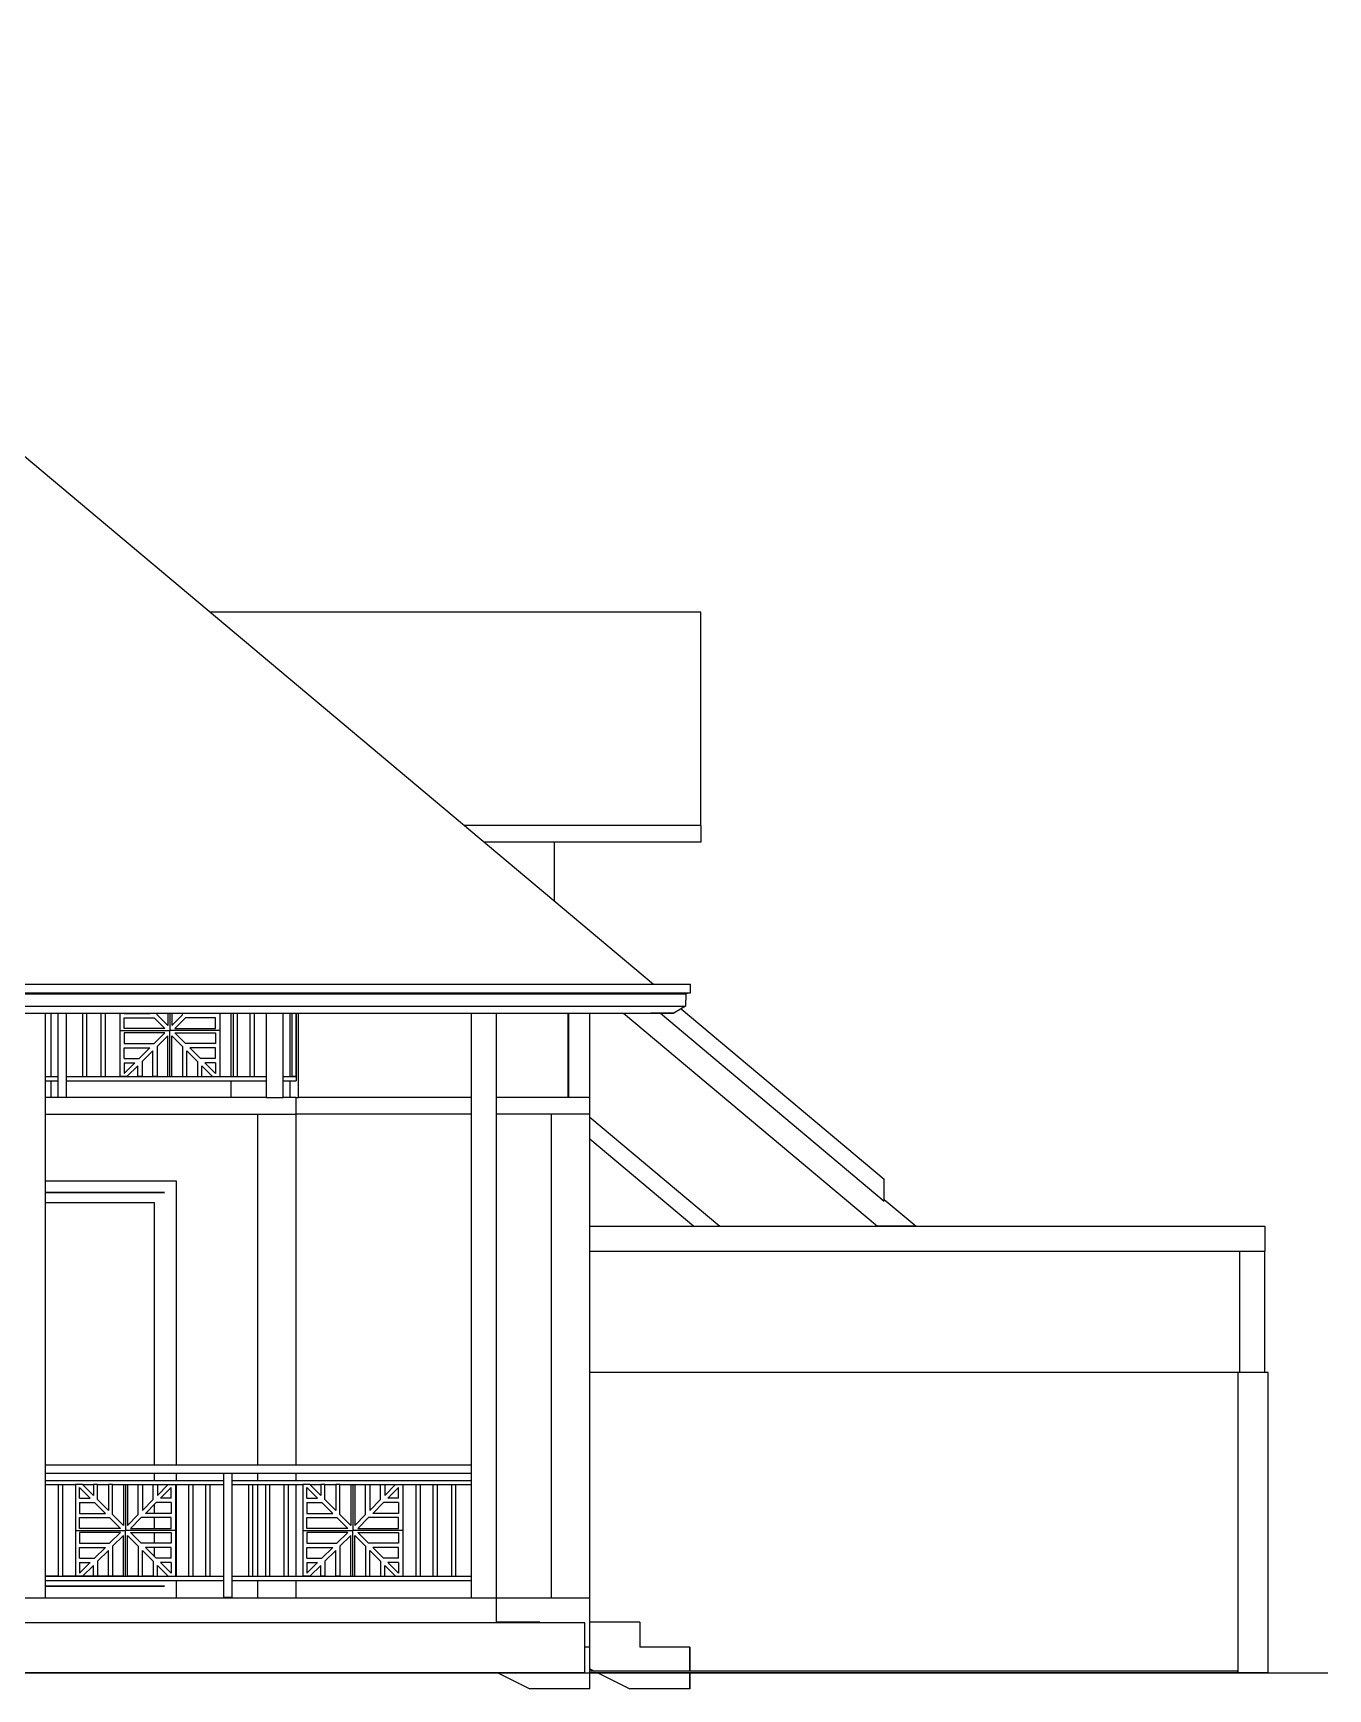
# Model space of a CAD drawing. Header units: metres. Extents: x 24 to 483, y -349 to -148.
# Drawn here: x 327.9 to 483.2, y -348.7 to -150.2 of the extents above; entities that cross this region are included whole.
import ezdxf

# ---------------------------------------------------------------- set-up
doc = ezdxf.new("R2010")
doc.units = ezdxf.units.M

msp = doc.modelspace()

# ---------------------------------------------------------------- linework, layer by layer
for p, q in [((266.369, -150.17), (402.282, -264.214)), ((407.972, -219.578), (349.087, -219.578)), ((407.972, -245.174), (407.972, -219.578)), ((407.972, -245.174), (379.591, -245.174)), ((407.972, -245.174), (407.972, -247.174)), ((407.972, -247.174), (381.974, -247.174)), ((390.407, -254.249), (390.407, -247.174)), ((394.643, -257.774), (394.607, -257.774)), ((394.643, -257.804), (394.643, -257.774)), ((283.516, -264.214), (406.708, -264.214)), ((283.516, -265.239), (406.708, -265.239)), ((283.516, -265.377), (406.142, -265.377)), ((406.142, -265.377), (406.134, -266.838)), ((406.708, -265.239), (406.142, -265.377)), ((406.142, -265.377), (406.142, -265.377)), ((406.708, -264.214), (406.708, -264.214)), ((406.708, -265.239), (406.708, -264.214)), ((406.708, -264.214), (406.708, -264.214)), ((283.516, -266.838), (406.134, -266.838)), ((283.516, -267.678), (404.727, -267.678)), ((283.516, -267.688), (401.971, -267.688)), ((329.378, -337.774), (329.378, -267.688)), ((330.043, -275.274), (330.043, -267.688)), ((330.043, -275.274), (330.043, -267.688)), ((330.872, -277.774), (330.872, -267.688)), ((331.872, -277.774), (331.872, -267.688)), ((333.833, -275.274), (333.833, -267.688)), ((334.333, -275.274), (334.333, -267.688)), ((336.058, -275.274), (336.058, -267.688)), ((336.558, -275.274), (336.558, -267.688)), ((338.274, -267.688), (338.274, -269.774)), ((338.78, -267.688), (338.78, -267.728)), ((338.78, -267.728), (341.877, -267.728)), ((341.838, -267.688), (341.877, -267.728)), ((341.877, -267.728), (341.877, -267.728)), ((341.877, -267.728), (341.877, -267.728)), ((341.877, -267.728), (341.877, -267.728)), ((342.741, -267.876), (342.741, -267.688)), ((344.037, -269.171), (342.741, -267.876)), ((344.037, -267.688), (344.037, -269.171)), ((344.274, -267.688), (344.274, -269.774)), ((344.511, -267.688), (344.511, -269.171)), ((344.511, -269.171), (345.806, -267.876)), ((345.806, -267.876), (345.806, -267.688)), ((345.806, -267.876), (345.806, -267.876)), ((346.71, -267.688), (346.67, -267.728)), ((349.768, -267.728), (346.67, -267.728)), ((349.768, -267.688), (349.768, -267.728)), ((349.768, -267.728), (349.768, -267.728)), ((350.274, -267.688), (350.274, -269.774)), ((351.628, -275.274), (351.628, -267.688)), ((351.894, -275.274), (351.894, -267.688)), ((352.394, -275.274), (352.394, -267.688)), ((353.927, -275.274), (353.927, -267.688)), ((354.427, -275.274), (354.427, -267.688)), ((355.875, -277.774), (355.875, -267.688)), ((357.875, -277.774), (357.875, -267.688)), ((358.693, -275.274), (358.693, -267.688)), ((358.943, -275.274), (358.943, -267.688)), ((359.443, -275.274), (359.443, -267.688)), ((359.443, -267.688), (359.443, -269.774)), ((359.693, -277.774), (359.693, -267.688)), ((380.443, -337.774), (380.443, -267.688)), ((383.443, -337.774), (383.443, -267.688)), ((392.043, -277.774), (392.043, -267.688)), ((392.117, -277.774), (392.117, -267.688)), ((394.643, -277.774), (394.643, -267.688)), ((398.697, -267.688), (429.138, -293.231)), ((404.727, -267.678), (401.971, -267.688)), ((401.971, -267.688), (401.971, -267.688)), ((403.113, -267.684), (429.958, -290.21)), ((406.134, -266.838), (404.727, -267.678)), ((405.598, -267.158), (429.958, -287.599)), ((338.274, -269.774), (338.274, -275.274)), ((338.274, -269.774), (344.274, -269.774)), ((338.78, -269.528), (338.78, -268.233)), ((338.78, -268.233), (342.383, -268.233)), ((338.78, -269.528), (338.78, -269.528)), ((343.679, -269.528), (338.78, -269.528)), ((343.679, -269.528), (342.383, -268.233)), ((342.383, -268.233), (342.383, -268.233)), ((343.679, -269.528), (343.679, -269.528)), ((343.679, -269.528), (343.679, -269.528)), ((344.037, -269.171), (344.037, -269.171)), ((350.274, -269.774), (344.274, -269.774)), ((344.274, -275.274), (344.274, -269.774)), ((344.274, -269.774), (344.274, -269.774)), ((344.868, -269.528), (346.164, -268.233)), ((344.868, -269.528), (349.768, -269.528)), ((349.768, -268.233), (346.164, -268.233)), ((346.164, -268.233), (346.164, -268.233)), ((349.768, -269.528), (349.768, -268.233)), ((349.768, -268.233), (349.768, -268.233)), ((349.768, -269.528), (349.768, -269.528)), ((349.768, -269.528), (349.768, -269.528)), ((350.274, -269.774), (350.274, -275.274)), ((350.274, -269.774), (350.274, -269.774)), ((359.443, -269.774), (359.443, -269.774)), ((359.443, -269.774), (359.443, -269.774)), ((359.443, -269.774), (359.443, -269.774)), ((359.443, -269.774), (359.443, -269.774)), ((359.443, -269.774), (359.443, -275.274)), ((338.78, -270.019), (338.78, -270.019)), ((343.679, -270.019), (338.78, -270.019)), ((338.78, -270.019), (338.78, -271.314)), ((338.78, -271.314), (342.383, -271.314)), ((338.78, -271.82), (341.877, -271.82)), ((338.78, -273.115), (338.78, -271.82)), ((340.582, -273.115), (341.877, -271.82)), ((341.877, -271.82), (341.877, -271.82)), ((341.877, -271.82), (341.877, -271.82)), ((343.679, -270.019), (342.383, -271.314)), ((342.383, -271.314), (342.383, -271.314)), ((344.037, -270.377), (342.741, -271.672)), ((342.741, -271.672), (342.741, -271.672)), ((342.741, -271.672), (342.741, -275.274)), ((343.679, -270.019), (343.679, -270.019)), ((343.679, -270.019), (343.679, -270.019)), ((344.037, -275.274), (344.037, -270.377)), ((344.037, -270.377), (344.037, -270.377)), ((344.511, -275.274), (344.511, -270.377)), ((344.511, -270.377), (345.806, -271.672)), ((344.868, -270.019), (349.768, -270.019)), ((344.868, -270.019), (346.164, -271.314)), ((345.806, -271.672), (345.806, -275.274)), ((345.806, -271.672), (345.806, -271.672)), ((349.768, -271.314), (346.164, -271.314)), ((346.164, -271.314), (346.164, -271.314)), ((349.768, -271.82), (346.67, -271.82)), ((347.966, -273.115), (346.67, -271.82)), ((349.768, -270.019), (349.768, -271.314)), ((349.768, -270.019), (349.768, -270.019)), ((349.768, -271.314), (349.768, -271.314)), ((349.768, -271.314), (349.768, -271.314)), ((349.768, -271.82), (349.768, -271.82)), ((349.768, -273.115), (349.768, -271.82)), ((349.768, -271.82), (349.768, -271.82)), ((338.78, -273.115), (340.582, -273.115)), ((338.78, -273.621), (340.062, -273.621)), ((338.78, -273.621), (338.78, -274.916)), ((338.78, -274.916), (340.062, -273.621)), ((340.062, -273.621), (340.062, -273.621)), ((340.582, -273.115), (340.582, -273.115)), ((342.235, -272.178), (340.939, -273.473)), ((340.939, -273.473), (340.939, -275.274)), ((342.235, -275.274), (342.235, -272.178)), ((342.235, -272.178), (342.235, -272.178)), ((346.312, -275.274), (346.312, -272.178)), ((346.312, -272.178), (347.608, -273.473)), ((347.608, -273.473), (347.608, -275.274)), ((347.608, -273.473), (347.608, -273.473)), ((349.768, -273.115), (347.966, -273.115)), ((347.966, -273.115), (347.966, -273.115)), ((349.768, -273.621), (348.486, -273.621)), ((349.768, -274.916), (348.486, -273.621)), ((349.768, -273.115), (349.768, -273.115)), ((349.768, -273.621), (349.768, -274.916)), ((349.768, -273.621), (349.768, -273.621)), ((329.378, -275.274), (330.872, -275.274)), ((329.378, -275.774), (330.872, -275.774)), ((330.043, -277.774), (330.043, -275.774)), ((330.043, -277.774), (330.043, -275.774)), ((331.872, -275.274), (355.875, -275.274)), ((331.872, -275.774), (355.875, -275.774)), ((333.833, -275.274), (334.333, -275.274)), ((336.058, -275.274), (336.558, -275.274)), ((339.138, -275.274), (338.274, -275.274)), ((338.78, -274.916), (338.78, -274.916)), ((340.433, -273.979), (339.138, -275.274)), ((339.138, -275.274), (339.138, -275.274)), ((339.138, -275.274), (339.138, -275.274)), ((340.433, -275.274), (340.433, -273.979)), ((340.433, -273.979), (340.433, -273.979)), ((340.433, -275.274), (340.433, -275.274)), ((340.939, -275.274), (340.433, -275.274)), ((340.939, -275.274), (340.939, -275.274)), ((340.939, -275.274), (340.939, -275.274)), ((342.741, -275.274), (342.235, -275.274)), ((342.741, -275.274), (342.741, -275.274)), ((344.037, -275.274), (344.274, -275.274)), ((344.274, -275.274), (344.511, -275.274)), ((344.274, -275.274), (344.274, -275.274)), ((344.511, -275.274), (344.511, -275.274)), ((344.511, -275.274), (344.511, -275.274)), ((345.806, -275.274), (346.312, -275.274)), ((346.312, -275.274), (346.312, -275.274)), ((346.312, -275.274), (346.312, -275.274)), ((347.608, -275.274), (347.608, -275.274)), ((347.608, -275.274), (348.114, -275.274)), ((348.114, -275.274), (348.114, -273.979)), ((348.114, -273.979), (349.41, -275.274)), ((348.114, -275.274), (348.114, -275.274)), ((348.114, -275.274), (348.114, -275.274)), ((349.41, -275.274), (350.274, -275.274)), ((349.41, -275.274), (349.41, -275.274)), ((349.768, -274.916), (349.768, -274.916)), ((350.274, -275.274), (350.274, -275.274)), ((350.274, -275.274), (350.274, -275.274)), ((351.628, -277.774), (351.628, -275.774)), ((351.894, -275.274), (352.394, -275.274)), ((353.927, -275.274), (354.427, -275.274)), ((357.875, -275.274), (359.443, -275.274)), ((357.875, -275.774), (359.443, -275.774)), ((358.693, -277.774), (358.693, -275.774)), ((358.943, -275.274), (358.943, -275.274)), ((358.943, -275.274), (358.943, -275.274)), ((358.943, -275.274), (358.943, -275.274)), ((358.943, -275.274), (358.943, -275.274)), ((358.943, -275.274), (358.943, -275.274)), ((359.443, -275.274), (358.943, -275.274)), ((358.943, -275.274), (358.943, -275.274)), ((359.443, -275.274), (359.443, -275.274)), ((359.443, -275.274), (359.443, -275.274)), ((359.443, -275.274), (359.443, -275.274)), ((359.443, -275.274), (359.443, -275.274)), ((359.443, -275.274), (359.443, -275.274)), ((359.443, -275.274), (359.443, -275.274)), ((359.443, -275.274), (359.443, -275.274)), ((359.443, -275.274), (359.443, -275.274)), ((359.443, -275.274), (359.443, -275.274)), ((359.443, -275.274), (359.443, -275.274)), ((359.443, -275.274), (359.443, -275.274)), ((359.443, -275.274), (359.443, -275.274)), ((359.443, -275.274), (359.443, -275.274)), ((359.443, -275.274), (359.443, -275.274)), ((359.443, -275.274), (359.443, -275.274)), ((359.443, -275.274), (359.443, -275.274)), ((359.443, -275.274), (359.443, -275.274)), ((359.443, -275.274), (359.443, -275.274)), ((359.443, -275.274), (359.443, -275.274)), ((359.443, -275.274), (359.443, -275.274)), ((359.443, -275.274), (359.443, -275.274)), ((359.443, -275.274), (359.443, -275.274)), ((359.443, -275.274), (359.443, -275.274)), ((359.443, -275.274), (359.443, -275.274)), ((359.443, -275.274), (359.443, -275.274)), ((359.443, -275.274), (359.443, -275.274)), ((359.443, -275.274), (359.443, -275.274)), ((359.443, -275.274), (359.443, -275.274)), ((359.443, -275.274), (359.443, -275.774)), ((359.443, -275.774), (359.443, -275.774)), ((359.443, -275.774), (359.443, -275.774)), ((355.875, -277.774), (329.378, -277.774)), ((355.875, -277.774), (357.875, -277.774)), ((359.443, -277.774), (357.875, -277.774)), ((358.693, -277.774), (358.693, -277.774)), ((358.693, -277.774), (358.693, -277.774)), ((359.443, -279.774), (359.443, -277.774)), ((359.443, -277.774), (359.693, -277.774)), ((359.693, -277.774), (359.693, -277.774)), ((359.693, -277.774), (359.693, -277.774)), ((380.443, -277.774), (359.693, -277.774)), ((392.117, -277.774), (383.443, -277.774)), ((394.643, -277.774), (392.043, -277.774)), ((392.043, -277.774), (392.043, -277.774)), ((394.643, -277.774), (392.117, -277.774)), ((394.643, -279.774), (394.643, -277.774)), ((329.378, -279.774), (354.843, -279.774)), ((354.843, -279.774), (354.843, -279.774)), ((354.843, -321.836), (354.843, -279.774)), ((354.843, -279.774), (359.443, -279.774)), ((354.843, -321.836), (354.843, -279.774)), ((380.443, -279.774), (359.443, -279.774)), ((359.443, -279.774), (359.443, -279.774)), ((359.443, -321.836), (359.443, -279.774)), ((394.643, -279.774), (383.443, -279.774)), ((390.043, -337.774), (390.043, -279.774)), ((394.643, -337.774), (394.643, -279.774)), ((394.643, -280.142), (410.236, -293.226)), ((394.643, -282.753), (407.131, -293.231)), ((329.378, -287.774), (345.055, -287.774)), ((345.055, -287.774), (345.055, -287.774)), ((345.055, -287.774), (345.055, -321.836)), ((390.043, -287.774), (390.043, -287.774)), ((429.958, -290.21), (429.958, -287.599)), ((329.378, -289.174), (343.655, -289.174)), ((343.655, -289.174), (329.378, -289.174)), ((329.378, -290.374), (342.455, -290.374)), ((342.455, -290.374), (342.455, -290.374)), ((342.455, -321.836), (342.455, -290.374)), ((429.958, -290.003), (433.805, -293.231)), ((394.643, -293.231), (475.618, -293.231)), ((410.236, -293.231), (410.236, -293.226)), ((433.805, -293.231), (429.138, -293.231)), ((475.618, -293.231), (475.619, -293.231)), ((475.618, -293.231), (475.618, -296.231)), ((475.619, -293.231), (475.619, -296.231)), ((394.643, -296.231), (475.618, -296.231)), ((472.618, -310.774), (472.618, -296.231)), ((475.618, -296.231), (475.618, -296.231)), ((475.618, -296.231), (475.618, -296.231)), ((475.618, -296.231), (475.618, -296.231)), ((475.618, -296.231), (475.618, -296.231)), ((475.618, -310.774), (475.618, -296.231)), ((475.618, -296.231), (475.618, -296.231)), ((475.619, -296.231), (475.619, -296.231)), ((475.619, -296.231), (475.619, -296.231)), ((475.619, -296.231), (475.619, -296.231)), ((475.619, -296.231), (475.619, -296.231)), ((475.619, -296.231), (475.619, -296.231)), ((475.619, -296.231), (475.619, -296.231)), ((475.619, -296.231), (475.619, -296.231)), ((475.619, -296.231), (475.619, -296.231)), ((475.619, -296.231), (475.619, -296.231)), ((475.619, -296.231), (475.619, -296.231)), ((475.619, -296.231), (475.619, -296.231)), ((475.619, -296.231), (475.619, -296.231)), ((475.619, -296.231), (475.619, -296.231)), ((475.619, -296.231), (475.619, -296.231)), ((475.619, -296.231), (475.619, -296.231)), ((475.619, -296.231), (475.619, -296.231)), ((475.619, -296.231), (475.619, -296.231)), ((475.619, -296.231), (475.619, -296.231)), ((472.397, -310.774), (394.643, -310.774)), ((472.397, -346.774), (472.397, -310.774)), ((475.997, -310.774), (472.397, -310.774)), ((475.997, -346.774), (475.997, -310.774)), ((394.643, -317.774), (394.643, -317.774)), ((394.643, -317.774), (394.643, -317.774)), ((329.378, -321.836), (380.443, -321.836)), ((329.378, -322.836), (350.743, -322.836)), ((342.455, -323.694), (342.455, -322.836)), ((345.055, -322.836), (345.055, -323.694)), ((350.743, -322.836), (351.743, -322.836)), ((350.743, -337.694), (350.743, -322.836)), ((351.743, -337.694), (351.743, -322.836)), ((351.743, -322.836), (380.443, -322.836)), ((354.843, -323.694), (354.843, -322.836)), ((354.843, -323.694), (354.843, -322.836)), ((359.443, -323.694), (359.443, -322.836)), ((329.378, -323.694), (350.743, -323.694)), ((329.378, -324.194), (332.949, -324.194)), ((330.925, -335.194), (330.925, -324.194)), ((331.425, -335.194), (331.425, -324.194)), ((332.949, -324.194), (332.949, -329.694)), ((333.813, -324.194), (332.949, -324.194)), ((333.455, -325.847), (333.455, -324.552)), ((333.455, -324.552), (334.737, -325.847)), ((333.813, -324.194), (335.109, -324.194)), ((335.109, -325.489), (333.813, -324.194)), ((335.615, -324.194), (335.109, -324.194)), ((335.109, -324.194), (335.109, -325.489)), ((335.109, -325.489), (335.109, -325.489)), ((335.615, -324.194), (336.911, -324.194)), ((335.615, -325.995), (335.615, -324.194)), ((337.417, -324.194), (336.911, -324.194)), ((336.911, -324.194), (336.911, -327.29)), ((337.417, -324.194), (338.713, -324.194)), ((337.417, -327.796), (337.417, -324.194)), ((338.713, -324.194), (338.949, -324.194)), ((338.713, -324.194), (338.713, -329.091)), ((338.949, -324.194), (338.949, -329.694)), ((338.949, -324.194), (339.186, -324.194)), ((339.186, -324.194), (340.482, -324.194)), ((339.186, -324.194), (339.186, -329.091)), ((340.482, -327.796), (340.482, -324.194)), ((340.482, -324.194), (340.988, -324.194)), ((340.988, -324.194), (342.284, -324.194)), ((340.988, -324.194), (340.988, -327.29)), ((342.284, -325.995), (342.284, -324.194)), ((342.284, -324.194), (342.79, -324.194)), ((342.79, -324.194), (344.086, -324.194)), ((342.79, -324.194), (342.79, -325.489)), ((342.79, -325.489), (344.086, -324.194)), ((344.443, -324.552), (343.162, -325.847)), ((344.086, -324.194), (344.949, -324.194)), ((344.086, -324.194), (344.086, -324.194)), ((344.443, -325.847), (344.443, -324.552)), ((344.949, -324.194), (350.743, -324.194)), ((344.949, -324.194), (344.949, -329.694)), ((345.055, -324.194), (345.055, -335.194)), ((346.57, -335.194), (346.57, -324.194)), ((347.07, -335.194), (347.07, -324.194)), ((348.602, -335.194), (348.602, -324.194)), ((349.102, -335.194), (349.102, -324.194)), ((351.743, -323.694), (380.443, -323.694)), ((351.743, -324.194), (360.21, -324.194)), ((353.737, -335.194), (353.737, -324.194)), ((354.237, -335.194), (354.237, -324.194)), ((354.843, -335.194), (354.843, -324.194)), ((354.843, -335.194), (354.843, -324.194)), ((355.77, -335.194), (355.77, -324.194)), ((356.27, -335.194), (356.27, -324.194)), ((357.994, -335.194), (357.994, -324.194)), ((358.494, -335.194), (358.494, -324.194)), ((359.443, -335.194), (359.443, -324.194)), ((360.21, -324.194), (360.21, -329.694)), ((361.074, -324.194), (360.21, -324.194)), ((360.716, -325.847), (360.716, -324.552)), ((360.716, -324.552), (361.998, -325.847)), ((361.074, -324.194), (362.37, -324.194)), ((362.37, -325.489), (361.074, -324.194)), ((362.876, -324.194), (362.37, -324.194)), ((362.37, -324.194), (362.37, -325.489)), ((362.37, -325.489), (362.37, -325.489)), ((362.876, -324.194), (364.171, -324.194)), ((362.876, -325.995), (362.876, -324.194)), ((364.678, -324.194), (364.171, -324.194)), ((364.171, -324.194), (364.171, -327.29)), ((364.678, -324.194), (365.973, -324.194)), ((364.678, -327.796), (364.678, -324.194)), ((365.973, -324.194), (366.21, -324.194)), ((365.973, -324.194), (365.973, -329.091)), ((366.21, -324.194), (366.21, -329.694)), ((366.21, -324.194), (366.447, -324.194)), ((366.447, -324.194), (367.743, -324.194)), ((366.447, -324.194), (366.447, -329.091)), ((367.743, -327.796), (367.743, -324.194)), ((367.743, -324.194), (368.249, -324.194)), ((368.249, -324.194), (369.544, -324.194)), ((368.249, -324.194), (368.249, -327.29)), ((369.544, -325.995), (369.544, -324.194)), ((369.544, -324.194), (370.051, -324.194)), ((370.051, -324.194), (371.346, -324.194)), ((370.051, -324.194), (370.051, -325.489)), ((370.051, -325.489), (371.346, -324.194)), ((371.704, -324.552), (370.422, -325.847)), ((371.346, -324.194), (372.21, -324.194)), ((371.704, -325.847), (371.704, -324.552)), ((372.21, -324.194), (380.443, -324.194)), ((372.21, -324.194), (372.21, -329.694)), ((373.83, -335.194), (373.83, -324.194)), ((374.33, -335.194), (374.33, -324.194)), ((375.863, -335.194), (375.863, -324.194)), ((376.363, -335.194), (376.363, -324.194)), ((378.087, -335.194), (378.087, -324.194)), ((378.587, -335.194), (378.587, -324.194)), ((333.455, -325.847), (334.737, -325.847)), ((333.455, -326.352), (333.455, -327.648)), ((333.455, -326.352), (335.257, -326.352)), ((334.737, -325.847), (334.737, -325.847)), ((335.257, -326.352), (336.553, -327.648)), ((335.257, -326.352), (335.257, -326.352)), ((336.911, -327.29), (335.615, -325.995)), ((336.911, -327.29), (336.911, -327.29)), ((340.988, -327.29), (342.284, -325.995)), ((342.642, -326.352), (341.346, -327.648)), ((342.284, -325.995), (342.284, -325.995)), ((342.455, -327.648), (342.455, -326.539)), ((344.443, -326.352), (342.642, -326.352)), ((342.642, -326.352), (342.642, -326.352)), ((344.443, -325.847), (343.162, -325.847)), ((344.443, -325.847), (344.443, -325.847)), ((344.443, -325.847), (344.443, -325.847)), ((344.443, -326.352), (344.443, -327.648)), ((344.443, -326.352), (344.443, -326.352)), ((360.716, -325.847), (361.998, -325.847)), ((360.716, -326.352), (360.716, -327.648)), ((360.716, -326.352), (362.518, -326.352)), ((361.998, -325.847), (361.998, -325.847)), ((362.518, -326.352), (363.814, -327.648)), ((362.518, -326.352), (362.518, -326.352)), ((364.171, -327.29), (362.876, -325.995)), ((364.171, -327.29), (364.171, -327.29)), ((368.249, -327.29), (369.544, -325.995)), ((369.902, -326.352), (368.606, -327.648)), ((369.544, -325.995), (369.544, -325.995)), ((371.704, -326.352), (369.902, -326.352)), ((369.902, -326.352), (369.902, -326.352)), ((371.704, -325.847), (370.422, -325.847)), ((371.704, -325.847), (371.704, -325.847)), ((371.704, -325.847), (371.704, -325.847)), ((371.704, -326.352), (371.704, -327.648)), ((371.704, -326.352), (371.704, -326.352)), ((333.455, -327.648), (336.553, -327.648)), ((333.455, -329.448), (333.455, -328.153)), ((333.455, -328.153), (337.059, -328.153)), ((333.455, -329.448), (333.455, -329.448)), ((338.355, -329.448), (333.455, -329.448)), ((336.553, -327.648), (336.553, -327.648)), ((336.553, -327.648), (336.553, -327.648)), ((336.553, -327.648), (336.553, -327.648)), ((338.355, -329.448), (337.059, -328.153)), ((337.059, -328.153), (337.059, -328.153)), ((338.713, -329.091), (337.417, -327.796)), ((338.355, -329.448), (338.355, -329.448)), ((338.355, -329.448), (338.355, -329.448)), ((338.713, -329.091), (338.713, -329.091)), ((339.186, -329.091), (340.482, -327.796)), ((339.544, -329.448), (340.84, -328.153)), ((339.544, -329.448), (344.443, -329.448)), ((340.482, -327.796), (340.482, -327.796)), ((344.443, -328.153), (340.84, -328.153)), ((340.84, -328.153), (340.84, -328.153)), ((344.443, -327.648), (341.346, -327.648)), ((342.455, -329.448), (342.455, -328.153)), ((344.443, -327.648), (344.443, -327.648)), ((344.443, -329.448), (344.443, -328.153)), ((344.443, -328.153), (344.443, -328.153)), ((344.443, -329.448), (344.443, -329.448)), ((344.443, -329.448), (344.443, -329.448)), ((360.716, -327.648), (363.814, -327.648)), ((360.716, -329.448), (360.716, -328.153)), ((360.716, -328.153), (364.32, -328.153)), ((360.716, -329.448), (360.716, -329.448)), ((365.615, -329.448), (360.716, -329.448)), ((363.814, -327.648), (363.814, -327.648)), ((363.814, -327.648), (363.814, -327.648)), ((363.814, -327.648), (363.814, -327.648)), ((365.615, -329.448), (364.32, -328.153)), ((364.32, -328.153), (364.32, -328.153)), ((365.973, -329.091), (364.678, -327.796)), ((365.615, -329.448), (365.615, -329.448)), ((365.615, -329.448), (365.615, -329.448)), ((365.973, -329.091), (365.973, -329.091)), ((366.447, -329.091), (367.743, -327.796)), ((366.805, -329.448), (368.101, -328.153)), ((366.805, -329.448), (371.704, -329.448)), ((367.743, -327.796), (367.743, -327.796)), ((371.704, -328.153), (368.101, -328.153)), ((368.101, -328.153), (368.101, -328.153)), ((371.704, -327.648), (368.606, -327.648)), ((371.704, -327.648), (371.704, -327.648)), ((371.704, -329.448), (371.704, -328.153)), ((371.704, -328.153), (371.704, -328.153)), ((371.704, -329.448), (371.704, -329.448)), ((371.704, -329.448), (371.704, -329.448)), ((332.949, -329.694), (332.949, -335.194)), ((332.949, -329.694), (338.949, -329.694)), ((333.455, -329.939), (333.455, -329.939)), ((338.355, -329.939), (333.455, -329.939)), ((333.455, -329.939), (333.455, -331.234)), ((333.455, -331.234), (337.059, -331.234)), ((338.355, -329.939), (337.059, -331.234)), ((337.059, -331.234), (337.059, -331.234)), ((338.713, -330.297), (337.417, -331.592)), ((338.355, -329.939), (338.355, -329.939)), ((338.355, -329.939), (338.355, -329.939)), ((338.713, -335.194), (338.713, -330.297)), ((338.713, -330.297), (338.713, -330.297)), ((344.949, -329.694), (338.949, -329.694)), ((338.949, -335.194), (338.949, -329.694)), ((338.949, -329.694), (338.949, -329.694)), ((339.186, -335.194), (339.186, -330.297)), ((339.186, -330.297), (340.482, -331.592)), ((339.544, -329.939), (344.443, -329.939)), ((339.544, -329.939), (340.84, -331.234)), ((344.443, -331.234), (340.84, -331.234)), ((340.84, -331.234), (340.84, -331.234)), ((342.455, -331.234), (342.455, -329.939)), ((344.443, -329.939), (344.443, -331.234)), ((344.443, -329.939), (344.443, -329.939)), ((344.443, -331.234), (344.443, -331.234)), ((344.443, -331.234), (344.443, -331.234)), ((344.949, -329.694), (344.949, -335.194)), ((344.949, -329.694), (344.949, -329.694)), ((360.21, -329.694), (360.21, -335.194)), ((360.21, -329.694), (366.21, -329.694)), ((360.716, -329.939), (360.716, -329.939)), ((365.615, -329.939), (360.716, -329.939)), ((360.716, -329.939), (360.716, -331.234)), ((360.716, -331.234), (364.32, -331.234)), ((365.615, -329.939), (364.32, -331.234)), ((364.32, -331.234), (364.32, -331.234)), ((365.973, -330.297), (364.678, -331.592)), ((365.615, -329.939), (365.615, -329.939)), ((365.615, -329.939), (365.615, -329.939)), ((365.973, -335.194), (365.973, -330.297)), ((365.973, -330.297), (365.973, -330.297)), ((372.21, -329.694), (366.21, -329.694)), ((366.21, -335.194), (366.21, -329.694)), ((366.21, -329.694), (366.21, -329.694)), ((366.447, -335.194), (366.447, -330.297)), ((366.447, -330.297), (367.743, -331.592)), ((366.805, -329.939), (371.704, -329.939)), ((366.805, -329.939), (368.101, -331.234)), ((371.704, -331.234), (368.101, -331.234)), ((368.101, -331.234), (368.101, -331.234)), ((371.704, -329.939), (371.704, -331.234)), ((371.704, -329.939), (371.704, -329.939)), ((371.704, -331.234), (371.704, -331.234)), ((371.704, -331.234), (371.704, -331.234)), ((372.21, -329.694), (372.21, -335.194)), ((372.21, -329.694), (372.21, -329.694)), ((333.455, -331.74), (336.553, -331.74)), ((333.455, -333.035), (333.455, -331.74)), ((333.455, -333.035), (335.257, -333.035)), ((335.257, -333.035), (336.553, -331.74)), ((335.257, -333.035), (335.257, -333.035)), ((336.911, -332.098), (335.615, -333.393)), ((335.615, -333.393), (335.615, -335.194)), ((336.553, -331.74), (336.553, -331.74)), ((336.553, -331.74), (336.553, -331.74)), ((336.911, -335.194), (336.911, -332.098)), ((336.911, -332.098), (336.911, -332.098)), ((337.417, -331.592), (337.417, -331.592)), ((337.417, -331.592), (337.417, -335.194)), ((340.482, -331.592), (340.482, -335.194)), ((340.482, -331.592), (340.482, -331.592)), ((340.988, -335.194), (340.988, -332.098)), ((340.988, -332.098), (342.284, -333.393)), ((344.443, -331.74), (341.346, -331.74)), ((342.642, -333.035), (341.346, -331.74)), ((342.284, -333.393), (342.284, -335.194)), ((342.284, -333.393), (342.284, -333.393)), ((342.455, -332.849), (342.455, -331.74)), ((344.443, -333.035), (342.642, -333.035)), ((342.642, -333.035), (342.642, -333.035)), ((344.443, -331.74), (344.443, -331.74)), ((344.443, -333.035), (344.443, -331.74)), ((344.443, -331.74), (344.443, -331.74)), ((344.443, -333.035), (344.443, -333.035)), ((360.716, -331.74), (360.716, -331.74)), ((360.716, -331.74), (363.814, -331.74)), ((360.716, -333.035), (360.716, -331.74)), ((360.716, -333.035), (362.518, -333.035)), ((362.518, -333.035), (363.814, -331.74)), ((362.518, -333.035), (362.518, -333.035)), ((364.171, -332.098), (362.876, -333.393)), ((362.876, -333.393), (362.876, -335.194)), ((363.814, -331.74), (363.814, -331.74)), ((363.814, -331.74), (363.814, -331.74)), ((364.171, -335.194), (364.171, -332.098)), ((364.171, -332.098), (364.171, -332.098)), ((364.678, -331.592), (364.678, -331.592)), ((364.678, -331.592), (364.678, -335.194)), ((367.743, -331.592), (367.743, -335.194)), ((367.743, -331.592), (367.743, -331.592)), ((368.249, -335.194), (368.249, -332.098)), ((368.249, -332.098), (369.544, -333.393)), ((371.704, -331.74), (368.606, -331.74)), ((369.902, -333.035), (368.606, -331.74)), ((369.544, -333.393), (369.544, -335.194)), ((369.544, -333.393), (369.544, -333.393)), ((371.704, -333.035), (369.902, -333.035)), ((369.902, -333.035), (369.902, -333.035)), ((371.704, -331.74), (371.704, -331.74)), ((371.704, -333.035), (371.704, -331.74)), ((371.704, -331.74), (371.704, -331.74)), ((371.704, -333.035), (371.704, -333.035)), ((330.925, -335.174), (329.378, -335.174)), ((329.378, -335.194), (350.743, -335.194)), ((332.949, -335.174), (331.425, -335.174)), ((333.813, -335.194), (332.949, -335.194)), ((333.455, -333.541), (334.737, -333.541)), ((333.455, -333.541), (333.455, -334.836)), ((333.455, -334.836), (334.737, -333.541)), ((333.455, -334.836), (333.455, -334.836)), ((335.109, -333.899), (333.813, -335.194)), ((335.109, -335.174), (333.833, -335.174)), ((334.737, -333.541), (334.737, -333.541)), ((335.109, -335.194), (335.109, -333.899)), ((335.109, -333.899), (335.109, -333.899)), ((335.615, -335.194), (335.109, -335.194)), ((336.911, -335.174), (335.615, -335.174)), ((337.417, -335.194), (336.911, -335.194)), ((338.713, -335.174), (337.417, -335.174)), ((338.713, -335.194), (338.949, -335.194)), ((338.949, -335.194), (339.186, -335.194)), ((340.482, -335.174), (339.186, -335.174)), ((340.482, -335.194), (340.988, -335.194)), ((342.284, -335.174), (340.988, -335.174)), ((342.284, -335.194), (342.79, -335.194)), ((342.79, -335.194), (342.79, -333.899)), ((342.79, -333.899), (344.086, -335.194)), ((344.443, -333.541), (343.162, -333.541)), ((344.443, -334.836), (343.162, -333.541)), ((344.086, -335.194), (344.949, -335.194)), ((344.086, -335.194), (344.086, -335.194)), ((344.443, -333.541), (344.443, -334.836)), ((344.443, -333.541), (344.443, -333.541)), ((344.443, -334.836), (344.443, -334.836)), ((351.743, -335.194), (380.443, -335.194)), ((353.737, -335.194), (354.237, -335.194)), ((355.77, -335.194), (356.27, -335.194)), ((357.994, -335.194), (358.494, -335.194)), ((361.074, -335.194), (360.21, -335.194)), ((360.716, -333.541), (361.998, -333.541)), ((360.716, -333.541), (360.716, -334.836)), ((360.716, -334.836), (361.998, -333.541)), ((360.716, -334.836), (360.716, -334.836)), ((362.37, -333.899), (361.074, -335.194)), ((361.074, -335.194), (361.074, -335.194)), ((361.074, -335.194), (361.074, -335.194)), ((361.998, -333.541), (361.998, -333.541)), ((362.37, -335.194), (362.37, -333.899)), ((362.37, -333.899), (362.37, -333.899)), ((362.37, -335.194), (362.37, -335.194)), ((362.876, -335.194), (362.37, -335.194)), ((362.876, -335.194), (362.876, -335.194)), ((362.876, -335.194), (362.876, -335.194)), ((364.678, -335.194), (364.171, -335.194)), ((364.678, -335.194), (364.678, -335.194)), ((365.973, -335.194), (366.21, -335.194)), ((366.21, -335.194), (366.447, -335.194)), ((366.21, -335.194), (366.21, -335.194)), ((366.447, -335.194), (366.447, -335.194)), ((366.447, -335.194), (366.447, -335.194)), ((367.743, -335.194), (368.249, -335.194)), ((368.249, -335.194), (368.249, -335.194)), ((368.249, -335.194), (368.249, -335.194)), ((369.544, -335.194), (369.544, -335.194)), ((369.544, -335.194), (370.051, -335.194)), ((370.051, -335.194), (370.051, -333.899)), ((370.051, -333.899), (371.346, -335.194)), ((370.051, -335.194), (370.051, -335.194)), ((370.051, -335.194), (370.051, -335.194)), ((371.704, -333.541), (370.422, -333.541)), ((371.704, -334.836), (370.422, -333.541)), ((371.346, -335.194), (372.21, -335.194)), ((371.346, -335.194), (371.346, -335.194)), ((371.704, -333.541), (371.704, -334.836)), ((371.704, -333.541), (371.704, -333.541)), ((371.704, -334.836), (371.704, -334.836)), ((372.21, -335.194), (372.21, -335.194)), ((372.21, -335.194), (372.21, -335.194)), ((373.83, -335.194), (374.33, -335.194)), ((375.863, -335.194), (376.363, -335.194)), ((378.087, -335.194), (378.587, -335.194)), ((329.378, -335.694), (350.743, -335.694)), ((329.378, -336.374), (343.655, -336.374)), ((343.655, -336.374), (329.378, -336.374)), ((345.055, -335.694), (345.055, -337.774)), ((351.743, -335.694), (380.443, -335.694)), ((354.843, -337.774), (354.843, -335.694)), ((354.843, -337.774), (354.843, -335.694)), ((359.443, -337.774), (359.443, -335.694)), ((274.842, -337.774), (383.443, -337.774)), ((326.378, -337.774), (329.378, -337.774)), ((350.743, -337.694), (351.743, -337.694)), ((354.843, -337.774), (354.843, -337.774)), ((359.443, -337.774), (359.443, -337.774)), ((380.443, -337.774), (383.443, -337.774)), ((380.443, -337.774), (380.443, -337.774)), ((383.443, -337.774), (394.643, -337.774)), ((383.443, -340.774), (383.443, -337.774)), ((383.443, -337.774), (383.443, -337.774)), ((390.043, -337.774), (390.043, -337.774)), ((394.643, -343.694), (394.643, -337.774)), ((394.643, -337.774), (394.643, -337.774)), ((394.043, -340.774), (285.442, -340.774)), ((388.643, -340.694), (383.443, -340.694)), ((388.643, -340.694), (388.643, -340.694)), ((388.643, -340.694), (388.643, -340.774)), ((388.643, -340.694), (388.643, -340.694)), ((394.043, -346.774), (394.043, -340.774)), ((400.643, -340.694), (394.643, -340.694)), ((400.643, -340.694), (400.643, -340.694)), ((400.643, -340.694), (400.643, -343.694)), ((400.643, -340.694), (400.643, -340.694)), ((400.643, -340.694), (400.643, -343.694)), ((394.643, -343.694), (394.043, -343.694)), ((394.643, -343.694), (394.643, -343.694)), ((394.643, -348.694), (394.643, -343.694)), ((394.643, -343.694), (394.643, -343.694)), ((406.643, -343.694), (400.643, -343.694)), ((406.643, -343.694), (406.643, -343.694)), ((406.643, -346.574), (406.643, -343.694)), ((406.643, -343.694), (406.643, -346.574)), ((406.643, -343.694), (406.643, -343.694)), ((142.33, -346.774), (483.166, -346.774)), ((383.623, -346.774), (270.043, -346.774)), ((394.043, -346.774), (285.442, -346.774)), ((383.623, -346.774), (387.463, -348.694)), ((394.643, -346.284), (395.223, -346.574)), ((472.346, -346.574), (394.643, -346.574)), ((394.643, -346.774), (394.643, -346.574)), ((472.346, -346.774), (394.643, -346.774)), ((395.623, -346.774), (394.643, -346.774)), ((395.623, -346.774), (399.463, -348.694)), ((406.643, -348.694), (406.643, -346.774)), ((406.643, -346.774), (406.643, -348.694)), ((475.754, -346.774), (406.643, -346.774)), ((472.346, -346.774), (472.346, -346.574)), ((475.997, -346.774), (472.397, -346.774)), ((475.754, -346.774), (475.754, -346.774)), ((387.463, -348.694), (387.463, -348.694)), ((394.643, -348.694), (387.463, -348.694)), ((387.463, -348.694), (387.463, -348.694)), ((394.643, -348.694), (394.643, -348.694)), ((394.643, -348.694), (394.643, -348.694)), ((394.643, -348.694), (394.643, -348.694)), ((406.643, -348.694), (399.463, -348.694)), ((406.643, -348.694), (406.643, -348.694)), ((406.643, -348.694), (406.643, -348.694))]:
    msp.add_line(p, q)

doc.saveas('drawing.dxf')
